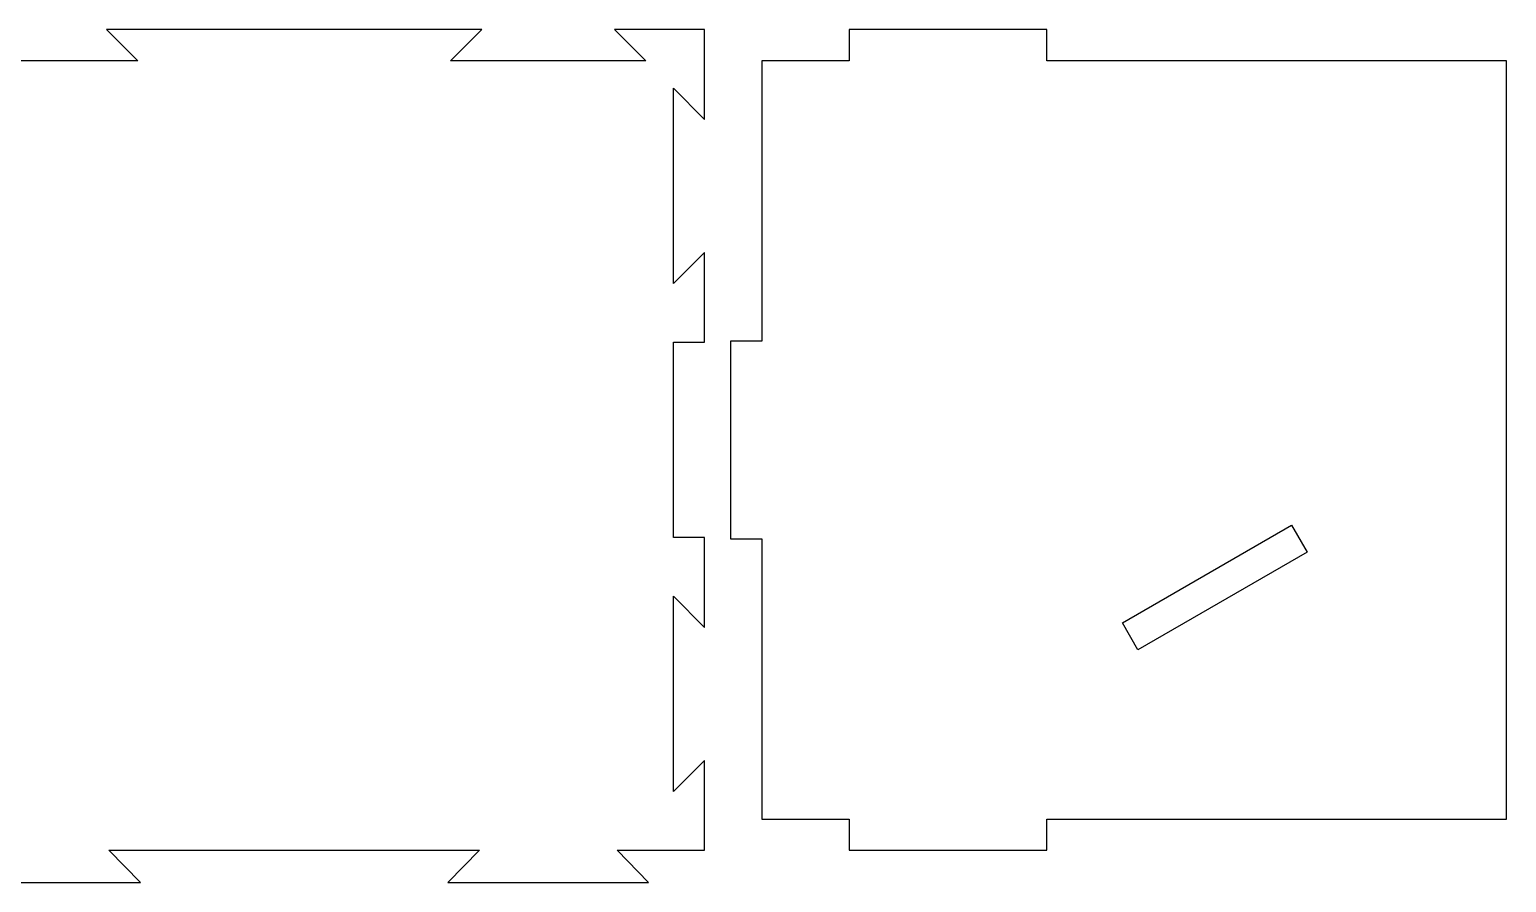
# Model space of a CAD drawing. Extents: x -185 to 185, y -101 to 101.
# Drawn here: x -3.5 to 146.8, y 13.9 to 100.7 of the extents above; entities that cross this region are included whole.
import ezdxf

# ---------------------------------------------------------------- set-up
doc = ezdxf.new("R2010")
doc.units = 0
doc.header["$MEASUREMENT"] = 0
doc.layers.add('LAYER_1', color=7, linetype='CONTINUOUS')

msp = doc.modelspace()

# ---------------------------------------------------------------- linework, layer by layer
at = {"layer": 'LAYER_1'}
for points in [[(13.4639, 100.7178), (13.4639, 100.7178), (4.3049, 100.7178), (4.3049, 100.7178)], [(4.3049, 100.7178), (4.3049, 100.7178), (7.4809, 97.5418), (7.4809, 97.5418)], [(33.344, 100.7178), (33.344, 100.7178), (13.4639, 100.7178), (13.4639, 100.7178)], [(42.5031, 100.7178), (42.5031, 100.7178), (33.344, 100.7178), (33.344, 100.7178)], [(39.327, 97.5418), (39.327, 97.5418), (42.5031, 100.7178), (42.5031, 100.7178)], [(65.1902, 100.7178), (65.1902, 100.7178), (56.0311, 100.7178), (56.0311, 100.7178)], [(56.0311, 100.7178), (56.0311, 100.7178), (59.2071, 97.5418), (59.2071, 97.5418)], [(65.1902, 91.5591), (65.1902, 91.5591), (65.1902, 100.7178), (65.1902, 100.7178)], [(79.9024, 100.7178), (79.9024, 100.7178), (79.9024, 97.5421), (79.9024, 97.5421)], [(100.0327, 100.7178), (100.0327, 100.7178), (79.9024, 100.7178), (79.9024, 100.7178)], [(100.0327, 97.5421), (100.0327, 97.5421), (100.0327, 100.7178), (100.0327, 100.7178)], [(7.4809, 97.5418), (7.4809, 97.5418), (-12.3992, 97.5418), (-12.3992, 97.5418)], [(59.2071, 97.5418), (59.2071, 97.5418), (39.327, 97.5418), (39.327, 97.5418)], [(79.9024, 97.5421), (79.9024, 97.5421), (71.0127, 97.5421), (71.0127, 97.5421)], [(71.0127, 97.5421), (71.0127, 97.5421), (71.0127, 68.9967), (71.0127, 68.9967)], [(108.9227, 97.5421), (108.9227, 97.5421), (100.0327, 97.5421), (100.0327, 97.5421)], [(146.8331, 97.5421), (146.8331, 97.5421), (108.9227, 97.5421), (108.9227, 97.5421)], [(146.8331, 20.3213), (146.8331, 20.3213), (146.8331, 97.5421), (146.8331, 97.5421)], [(62.0145, 74.8543), (62.0145, 74.8543), (62.0145, 94.7344), (62.0145, 94.7344)], [(62.0145, 94.7344), (62.0145, 94.7344), (65.1902, 91.5591), (65.1902, 91.5591)], [(65.1902, 78.0303), (65.1902, 78.0303), (62.0145, 74.8543), (62.0145, 74.8543)], [(65.1902, 68.8716), (65.1902, 68.8716), (65.1902, 78.0303), (65.1902, 78.0303)], [(62.0145, 48.9919), (62.0145, 48.9919), (62.0145, 68.8712), (62.0145, 68.8712)], [(62.0145, 68.8712), (62.0145, 68.8712), (65.1902, 68.8712), (65.1902, 68.8712)], [(65.1902, 68.8712), (65.1902, 68.8712), (65.1902, 68.8716), (65.1902, 68.8716)], [(71.0127, 68.9967), (71.0127, 68.9967), (67.837, 68.9967), (67.837, 68.9967)], [(67.837, 68.9967), (67.837, 68.9967), (67.837, 48.8664), (67.837, 48.8664)], [(65.1902, 48.9919), (65.1902, 48.9919), (62.0145, 48.9919), (62.0145, 48.9919)], [(65.1902, 48.9912), (65.1902, 48.9912), (65.1902, 48.9919), (65.1902, 48.9919)], [(65.1902, 39.8328), (65.1902, 39.8328), (65.1902, 48.9912), (65.1902, 48.9912)], [(67.837, 48.8664), (67.837, 48.8664), (71.0127, 48.8664), (71.0127, 48.8664)], [(71.0127, 48.8664), (71.0127, 48.8664), (71.0127, 20.3213), (71.0127, 20.3213)], [(62.0145, 23.1284), (62.0145, 23.1284), (62.0145, 43.0085), (62.0145, 43.0085)], [(62.0145, 43.0085), (62.0145, 43.0085), (65.1902, 39.8328), (65.1902, 39.8328)], [(65.1902, 26.3044), (65.1902, 26.3044), (62.0145, 23.1284), (62.0145, 23.1284)], [(65.1902, 17.1453), (65.1902, 17.1453), (65.1902, 26.3044), (65.1902, 26.3044)], [(71.0127, 20.3213), (71.0127, 20.3213), (79.9024, 20.3213), (79.9024, 20.3213)], [(79.9024, 20.3213), (79.9024, 20.3213), (79.9024, 17.1457), (79.9024, 17.1457)], [(100.0327, 17.1457), (100.0327, 17.1457), (100.0327, 20.3213), (100.0327, 20.3213)], [(100.0327, 20.3213), (100.0327, 20.3213), (108.9227, 20.3213), (108.9227, 20.3213)], [(108.9227, 20.3213), (108.9227, 20.3213), (146.8331, 20.3213), (146.8331, 20.3213)], [(7.7555, 13.8697), (7.7555, 13.8697), (4.5441, 17.1453), (4.5441, 17.1453)], [(4.5441, 17.1453), (4.5441, 17.1453), (13.4639, 17.1453), (13.4639, 17.1453)], [(13.4639, 17.1453), (13.4639, 17.1453), (33.344, 17.1453), (33.344, 17.1453)], [(33.344, 17.1453), (33.344, 17.1453), (42.2635, 17.1453), (42.2635, 17.1453)], [(42.2635, 17.1453), (42.2635, 17.1453), (39.052, 13.8697), (39.052, 13.8697)], [(59.4822, 13.8697), (59.4822, 13.8697), (56.2707, 17.1453), (56.2707, 17.1453)], [(56.2707, 17.1453), (56.2707, 17.1453), (65.1902, 17.1453), (65.1902, 17.1453)], [(79.9024, 17.1457), (79.9024, 17.1457), (100.0327, 17.1457), (100.0327, 17.1457)], [(-12.6743, 13.8697), (-12.6743, 13.8697), (7.7555, 13.8697), (7.7555, 13.8697)], [(39.052, 13.8697), (39.052, 13.8697), (59.4822, 13.8697), (59.4822, 13.8697)]]:
    msp.add_open_spline(points, degree=3, dxfattribs=at)
at = {"layer": 'LAYER_1', "color": 1}
for points in [[(107.7251, 40.3028), (107.7251, 40.3028), (124.9424, 50.243), (124.9424, 50.243)], [(124.9424, 50.243), (124.9424, 50.243), (126.5299, 47.4934), (126.5299, 47.4934)], [(126.5299, 47.4934), (126.5299, 47.4934), (109.313, 37.5528), (109.313, 37.5528)], [(109.313, 37.5528), (109.313, 37.5528), (107.7251, 40.3028), (107.7251, 40.3028)]]:
    msp.add_open_spline(points, degree=3, dxfattribs=at)

doc.saveas('drawing.dxf')
